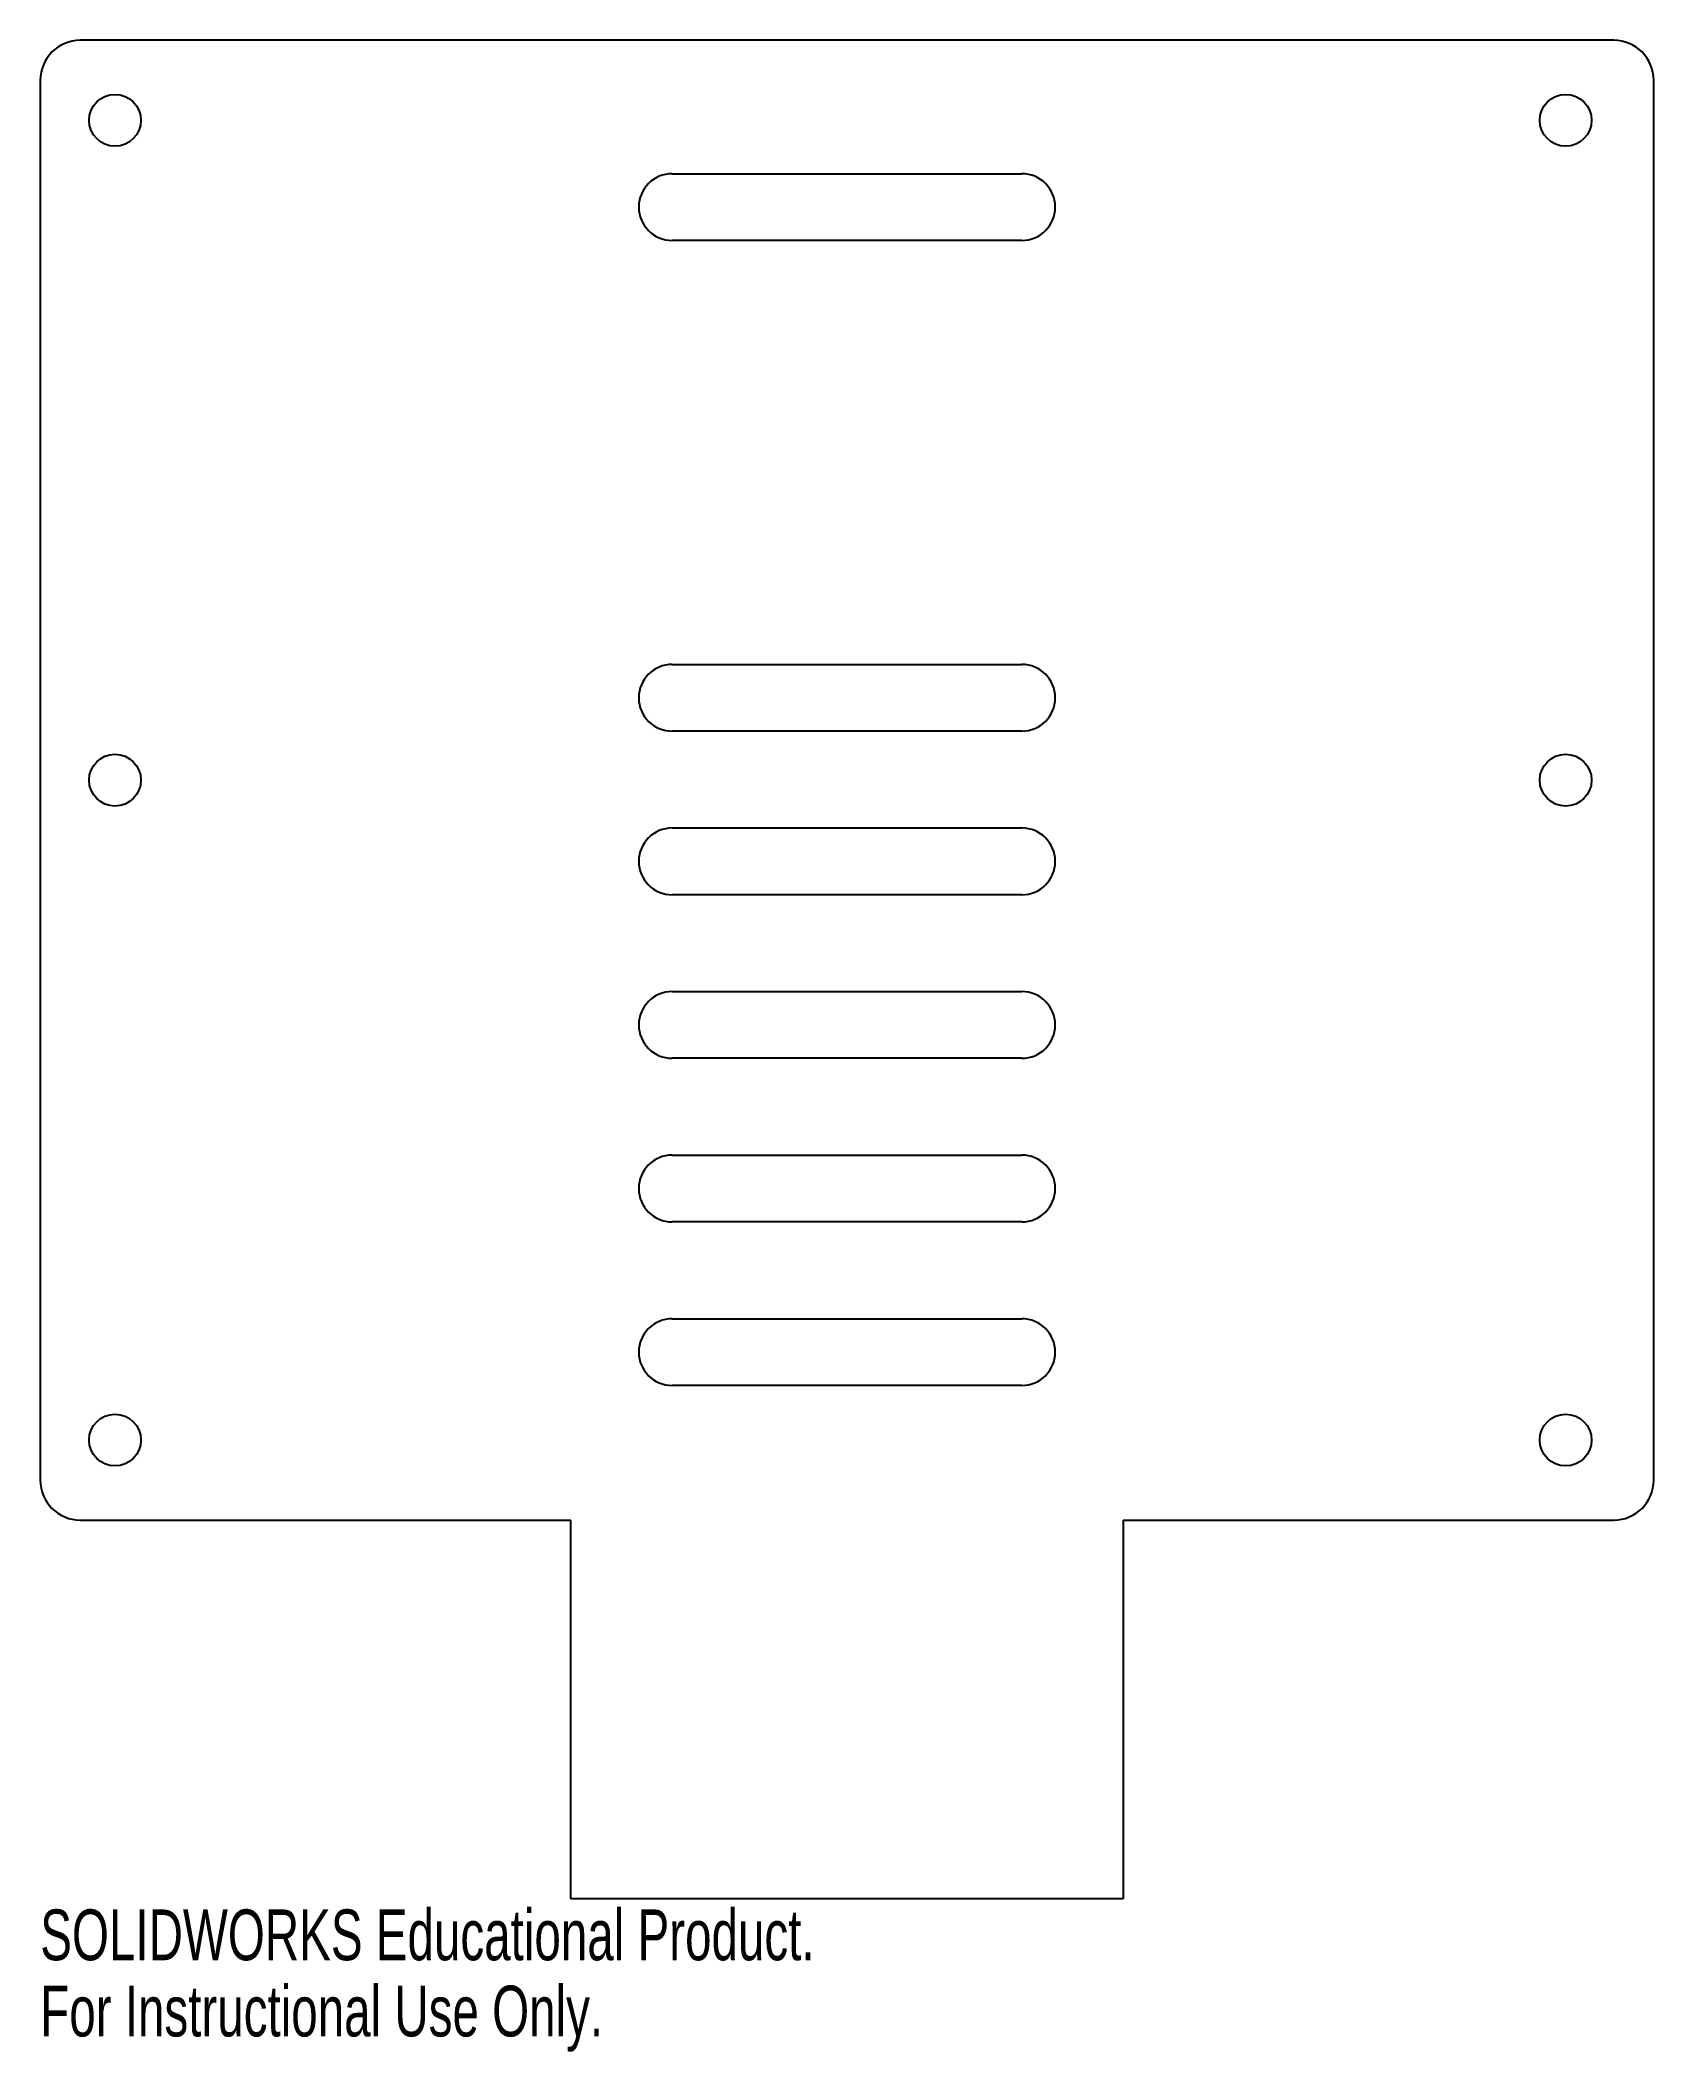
# Model space of a CAD drawing. Header units: inches. Extents: x -2.82 to 3.22, y -2 to 5.54.
import ezdxf

# ---------------------------------------------------------------- set-up
doc = ezdxf.new("R2010")
doc.units = ezdxf.units.IN
doc.header["$MEASUREMENT"] = 0
doc.styles.add('SLDTEXTSTYLE0', font='TXT', dxfattribs={"width": 0.7})

msp = doc.modelspace()

# ---------------------------------------------------------------- linework, layer by layer
at = {"color": 7, "linetype": 'Continuous', "lineweight": 25}
for p, q in [((3.073, 5.54), (-2.6714, 5.54)), ((-2.8214, 5.39), (-2.8214, 0.1454)), ((3.223, 0.1454), (3.223, 5.39)), ((-0.4542, 5.04), (0.8558, 5.04)), ((0.8558, 4.79), (-0.4542, 4.79)), ((-0.4542, 3.2014), (0.8558, 3.2014)), ((0.8558, 2.9514), (-0.4542, 2.9514)), ((-0.4542, 2.5886), (0.8558, 2.5886)), ((0.8558, 2.3386), (-0.4542, 2.3386)), ((-0.4542, 1.9757), (0.8558, 1.9757)), ((0.8558, 1.7257), (-0.4542, 1.7257)), ((-0.4542, 1.3629), (0.8558, 1.3629)), ((0.8558, 1.1129), (-0.4542, 1.1129)), ((-0.4542, 0.75), (0.8558, 0.75)), ((0.8558, 0.5), (-0.4542, 0.5)), ((-2.6714, -0.0046), (-0.8339, -0.0046)), ((-0.8339, -1.4231), (-0.8339, -0.0046)), ((1.2354, -0.0046), (1.2354, -1.4231)), ((1.2354, -0.0046), (3.073, -0.0046)), ((1.2354, -1.4231), (-0.8339, -1.4231))]:
    msp.add_line(p, q, dxfattribs=at)
for centre in [(-2.5414, 5.24), (2.893, 5.24), (-2.5414, 2.7677), (2.893, 2.7677), (-2.5414, 0.2954), (2.893, 0.2954)]:
    msp.add_circle(centre, 0.097, dxfattribs=at)
for centre, radius, start, end in [((-2.6714, 5.39), 0.15, 90, 180), ((3.073, 5.39), 0.15, 0, 90), ((-0.4542, 4.915), 0.125, 90, 270), ((0.8558, 4.915), 0.125, 270, 90), ((-0.4542, 3.0764), 0.125, 90, 270), ((0.8558, 3.0764), 0.125, 270, 90), ((-0.4542, 2.4636), 0.125, 90, 270), ((0.8558, 2.4636), 0.125, 270, 90), ((-0.4542, 1.8507), 0.125, 90, 270), ((0.8558, 1.8507), 0.125, 270, 90), ((-0.4542, 1.2379), 0.125, 90, 270), ((0.8558, 1.2379), 0.125, 270, 90), ((-0.4542, 0.625), 0.125, 90, 270), ((0.8558, 0.625), 0.125, 270, 90), ((-2.6714, 0.1454), 0.15, 180, 270), ((3.073, 0.1454), 0.15, 270, 0)]:
    msp.add_arc(centre, radius, start, end, dxfattribs=at)

# ---------------------------------------------------------------- texts
at = {"color": 7, "linetype": 'Continuous', "char_height": 0.1903, "attachment_point": 1, "style": 'SLDTEXTSTYLE0'}
for s, insert in [('SOLIDWORKS Educational Product.', (-2.8214, -1.4632)), ('For Instructional Use Only.', (-2.8214, -1.7487))]:
    msp.add_mtext(s, dxfattribs=dict(at, insert=insert))

doc.saveas('drawing.dxf')
